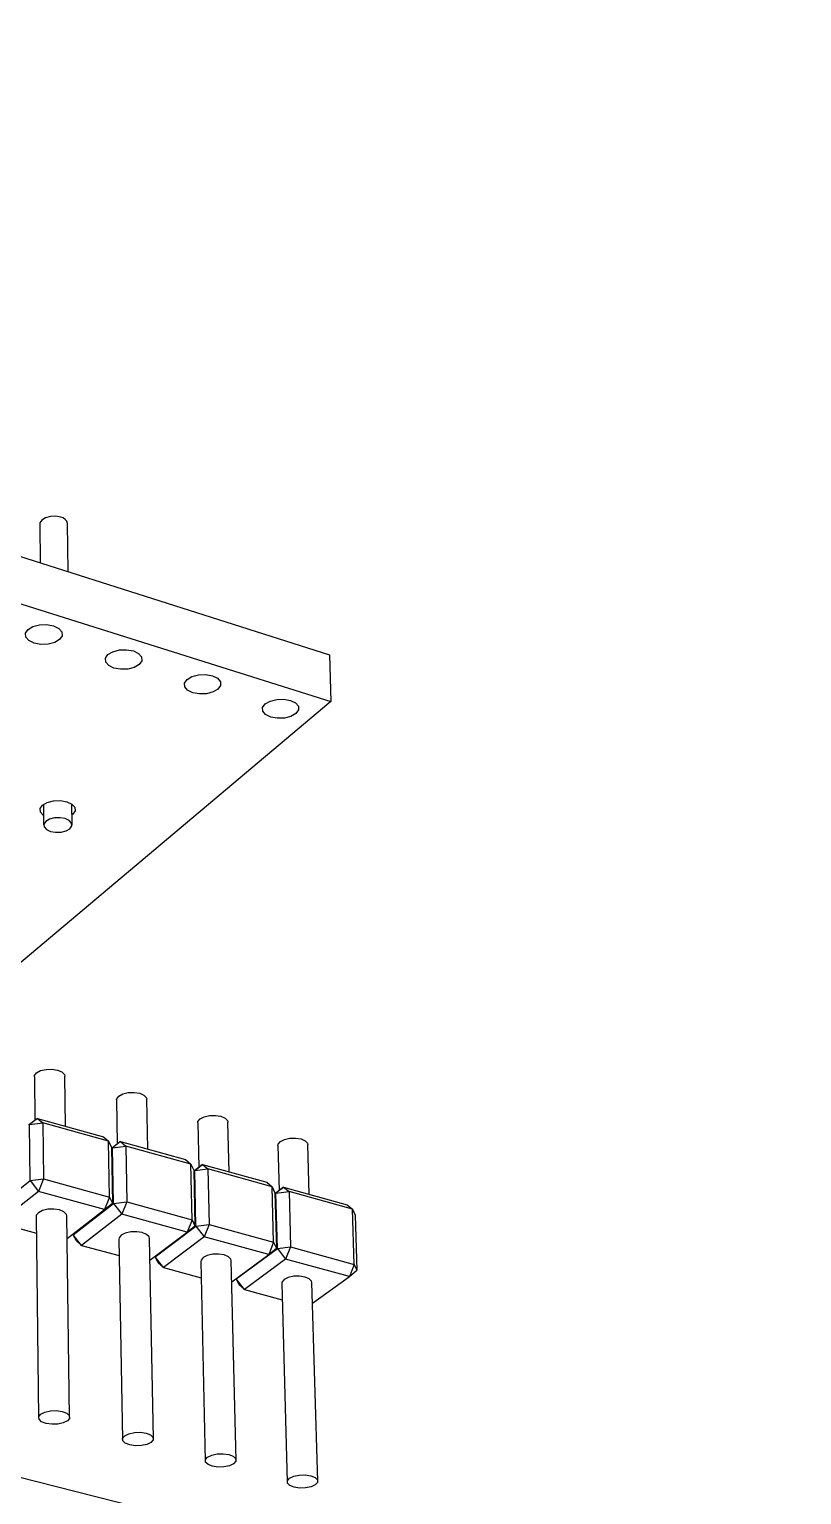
# Model space of a CAD drawing. Extents: x 0 to 191, y 0 to 179.
# Drawn here: x 118.1 to 147.4, y 120.8 to 176.5 of the extents above; entities that cross this region are included whole.
import ezdxf

# ---------------------------------------------------------------- set-up
doc = ezdxf.new("R2010")
doc.units = 0
doc.layers.get('0').update_dxf_attribs({"linetype": 'CONTINUOUS'})

msp = doc.modelspace()

# ---------------------------------------------------------------- linework, layer by layer
at = {"color": 7, "linetype": 'CONTINUOUS'}
for p, q in [((54.836, 176.509), (129.487, 152.724)), ((54.643, 174.561), (129.543, 150.949)), ((118.467, 157.692), (118.486, 156.229)), ((119.554, 155.889), (119.527, 157.713)), ((129.487, 152.724), (129.543, 150.949)), ((129.543, 150.949), (116.085, 139.641)), ((118.606, 147.038), (118.616, 146.245)), ((119.697, 146.264), (119.685, 147.057)), ((118.266, 136.685), (118.287, 135.025)), ((119.45, 134.804), (119.423, 136.703)), ((121.389, 135.801), (121.418, 134.125)), ((122.576, 133.932), (122.539, 135.827)), ((118.077, 134.866), (118.04, 134.836)), ((118.386, 135.1), (118.077, 134.866)), ((118.077, 134.866), (118.58, 134.931)), ((118.103, 132.732), (118.077, 134.866)), ((118.386, 135.1), (118.58, 134.931)), ((118.386, 135.1), (120.887, 134.403)), ((118.58, 134.931), (118.607, 132.797)), ((121.083, 134.233), (118.58, 134.931)), ((124.476, 134.928), (124.514, 133.237)), ((125.666, 133.07), (125.62, 134.96)), ((120.887, 134.403), (121.083, 134.233)), ((121.119, 132.107), (121.083, 134.233)), ((121.083, 134.233), (121.202, 133.996)), ((121.202, 133.996), (121.238, 131.873)), ((121.239, 133.986), (121.202, 133.957)), ((121.542, 134.22), (121.239, 133.986)), ((121.239, 133.986), (121.739, 134.05)), ((121.275, 131.862), (121.239, 133.986)), ((121.542, 134.22), (121.739, 134.05)), ((121.542, 134.22), (124.013, 133.531)), ((121.739, 134.05), (121.777, 131.926)), ((124.213, 133.361), (121.739, 134.05)), ((127.526, 134.065), (127.573, 132.363)), ((128.72, 132.219), (128.664, 134.103)), ((124.013, 133.531), (124.213, 133.361)), ((124.26, 131.244), (124.213, 133.361)), ((124.213, 133.361), (124.326, 133.127)), ((124.327, 133.094), (124.661, 133.351)), ((124.661, 133.351), (124.362, 133.117)), ((124.362, 133.117), (124.862, 133.18)), ((124.661, 133.351), (124.862, 133.18)), ((124.661, 133.351), (127.103, 132.67)), ((124.862, 133.18), (124.91, 131.066)), ((127.307, 132.499), (124.862, 133.18)), ((190.605, 103.005), (71.509, 133.128)), ((116.589, 131.532), (118.103, 132.732)), ((118.103, 132.732), (118.607, 132.797)), ((118.103, 132.732), (118.421, 132.322)), ((118.607, 132.797), (118.421, 132.322)), ((118.607, 132.797), (121.119, 132.107)), ((124.326, 133.127), (124.372, 131.013)), ((124.362, 133.117), (124.327, 133.089)), ((124.409, 131.003), (124.362, 133.117)), ((127.103, 132.67), (127.307, 132.499)), ((118.421, 132.322), (116.904, 131.125)), ((120.932, 131.635), (118.421, 132.322)), ((121.119, 132.107), (120.932, 131.635)), ((121.119, 132.107), (121.238, 131.873)), ((127.363, 130.392), (127.307, 132.499)), ((127.307, 132.499), (127.413, 132.268)), ((127.413, 132.268), (127.471, 130.163)), ((127.414, 132.244), (127.743, 132.491)), ((127.45, 132.258), (127.414, 132.231)), ((127.743, 132.491), (127.45, 132.258)), ((127.45, 132.258), (127.947, 132.32)), ((127.507, 130.153), (127.45, 132.258)), ((127.743, 132.491), (127.947, 132.32)), ((127.743, 132.491), (130.156, 131.818)), ((127.947, 132.32), (128.006, 130.215)), ((130.364, 131.647), (127.947, 132.32)), ((119.51, 130.532), (120.932, 131.635)), ((119.744, 130.676), (121.275, 131.862)), ((120.932, 131.635), (121.238, 131.873)), ((121.275, 131.862), (121.777, 131.926)), ((121.275, 131.862), (121.591, 131.454)), ((121.777, 131.926), (121.591, 131.454)), ((121.777, 131.926), (124.26, 131.244)), ((130.156, 131.818), (130.364, 131.647)), ((130.431, 129.549), (130.364, 131.647)), ((130.364, 131.647), (130.465, 131.418)), ((116.904, 131.125), (118.339, 130.736)), ((118.331, 131.371), (118.425, 123.72)), ((119.606, 123.737), (119.498, 131.389)), ((121.591, 131.454), (120.057, 130.271)), ((124.073, 130.775), (121.591, 131.454)), ((122.861, 129.83), (124.409, 131.003)), ((124.26, 131.244), (124.073, 130.775)), ((124.073, 130.775), (124.372, 131.013)), ((124.26, 131.244), (124.372, 131.013)), ((124.409, 131.003), (124.91, 131.066)), ((124.409, 131.003), (124.723, 130.597)), ((124.91, 131.066), (124.723, 130.597)), ((124.91, 131.066), (127.363, 130.392)), ((130.465, 131.418), (130.532, 129.323)), ((119.743, 130.713), (119.744, 130.676)), ((120.057, 130.271), (119.744, 130.676)), ((119.863, 130.446), (119.744, 130.676)), ((120.057, 130.271), (119.863, 130.446)), ((121.481, 130.511), (121.613, 122.895)), ((122.788, 122.919), (122.641, 130.536)), ((122.657, 129.703), (124.073, 130.775)), ((124.723, 130.597), (123.173, 129.428)), ((127.176, 129.926), (124.723, 130.597)), ((127.363, 130.392), (127.176, 129.926)), ((127.363, 130.392), (127.471, 130.163)), ((120.057, 130.271), (121.492, 129.883)), ((122.861, 129.857), (122.861, 129.83)), ((123.173, 129.428), (122.861, 129.83)), ((122.975, 129.603), (122.861, 129.83)), ((125.767, 128.882), (127.176, 129.926)), ((125.943, 128.994), (127.507, 130.153)), ((127.176, 129.926), (127.471, 130.163)), ((127.507, 130.153), (128.006, 130.215)), ((127.507, 130.153), (127.819, 129.75)), ((128.006, 130.215), (127.819, 129.75)), ((128.006, 130.215), (130.431, 129.549)), ((123.173, 129.428), (122.975, 129.603)), ((123.173, 129.428), (124.608, 129.039)), ((124.594, 129.662), (124.763, 122.081)), ((125.932, 122.11), (125.748, 129.692)), ((127.819, 129.75), (126.252, 128.594)), ((130.243, 129.086), (127.819, 129.75)), ((130.431, 129.549), (130.243, 129.086)), ((130.243, 129.086), (130.532, 129.323)), ((130.431, 129.549), (130.532, 129.323)), ((125.942, 129.012), (125.943, 128.994)), ((126.252, 128.594), (125.943, 128.994)), ((126.051, 128.77), (125.943, 128.994)), ((126.252, 128.594), (126.051, 128.77)), ((127.67, 128.822), (127.876, 121.276)), ((129.038, 121.311), (128.818, 128.859)), ((128.841, 128.07), (130.243, 129.086)), ((126.252, 128.594), (127.687, 128.206))]:
    msp.add_line(p, q, dxfattribs=at)
for points in [[(119.273, 157.957), (119.078, 157.994), (118.872, 157.986), (118.684, 157.934), (118.544, 157.848), (118.473, 157.739), (118.467, 157.692)], [(118.022, 153.687), (118.207, 153.799), (118.456, 153.866), (118.73, 153.876), (118.989, 153.829), (119.191, 153.731), (119.306, 153.598), (119.318, 153.451), (119.223, 153.31), (119.038, 153.199), (118.79, 153.133), (118.516, 153.122), (118.259, 153.169), (118.057, 153.266), (117.941, 153.398), (117.928, 153.546), (118.022, 153.687)], [(121.063, 152.733), (121.25, 152.844), (121.498, 152.91), (121.772, 152.92), (122.028, 152.873), (122.227, 152.777), (122.339, 152.646), (122.348, 152.499), (122.252, 152.361), (122.065, 152.25), (121.817, 152.185), (121.545, 152.175), (121.29, 152.221), (121.091, 152.317), (120.978, 152.448), (120.968, 152.594), (121.063, 152.733)], [(124.071, 151.79), (124.258, 151.9), (124.507, 151.965), (124.778, 151.975), (125.032, 151.929), (125.228, 151.833), (125.338, 151.703), (125.344, 151.559), (125.246, 151.422), (125.058, 151.313), (124.81, 151.248), (124.54, 151.238), (124.287, 151.284), (124.091, 151.379), (123.981, 151.508), (123.974, 151.653), (124.071, 151.79)], [(127.044, 150.858), (127.232, 150.966), (127.481, 151.03), (127.751, 151.04), (128.003, 150.995), (128.196, 150.9), (128.303, 150.772), (128.306, 150.629), (128.206, 150.494), (128.018, 150.386), (127.77, 150.322), (127.501, 150.312), (127.25, 150.357), (127.057, 150.451), (126.949, 150.579), (126.945, 150.722), (127.044, 150.858)], [(118.571, 147.011), (118.749, 147.114), (118.989, 147.175), (119.252, 147.185), (119.5, 147.141), (119.694, 147.051), (119.804, 146.929), (119.815, 146.793), (119.724, 146.663), (119.691, 146.638)], [(118.611, 146.618), (118.604, 146.623), (118.493, 146.745), (118.481, 146.881), (118.571, 147.011)], [(119.438, 146.496), (119.24, 146.531), (119.029, 146.524), (118.837, 146.475), (118.694, 146.392), (118.622, 146.289), (118.631, 146.18), (118.72, 146.083), (118.876, 146.012), (119.073, 145.977), (119.284, 145.985), (119.475, 146.033), (119.617, 146.115), (119.69, 146.218), (119.682, 146.327), (119.593, 146.425), (119.438, 146.496)], [(118.266, 136.685), (118.273, 136.729), (118.35, 136.833)], [(118.35, 136.833), (118.502, 136.916), (118.707, 136.965), (118.933, 136.973), (119.145, 136.938), (119.312, 136.865), (119.407, 136.767), (119.423, 136.703)], [(121.389, 135.801), (121.397, 135.848), (121.475, 135.951)], [(121.475, 135.951), (121.629, 136.033), (121.833, 136.082), (122.058, 136.089), (122.269, 136.055), (122.432, 135.983), (122.525, 135.886), (122.539, 135.827)], [(124.476, 134.928), (124.484, 134.978), (124.565, 135.08)], [(124.565, 135.08), (124.719, 135.161), (124.923, 135.208), (125.147, 135.216), (125.355, 135.182), (125.517, 135.111), (125.606, 135.015), (125.62, 134.96)], [(127.618, 134.218), (127.773, 134.298), (127.977, 134.346), (128.199, 134.353), (128.406, 134.319), (128.565, 134.25), (128.652, 134.155), (128.664, 134.103)], [(127.526, 134.065), (127.536, 134.118), (127.618, 134.218)], [(118.416, 131.515), (118.338, 131.414), (118.331, 131.371)], [(119.498, 131.389), (119.482, 131.451), (119.386, 131.547), (119.218, 131.617), (119.004, 131.651), (118.776, 131.643), (118.57, 131.596), (118.416, 131.515)], [(121.568, 130.657), (121.489, 130.557), (121.481, 130.511)], [(122.641, 130.536), (122.626, 130.594), (122.533, 130.688), (122.368, 130.757), (122.156, 130.791), (121.929, 130.784), (121.723, 130.737), (121.568, 130.657)], [(125.748, 129.692), (125.734, 129.746), (125.644, 129.84), (125.481, 129.908), (125.271, 129.942), (125.045, 129.934), (124.839, 129.888), (124.683, 129.809)], [(124.683, 129.809), (124.602, 129.71), (124.594, 129.662)], [(127.762, 128.971), (127.679, 128.873), (127.67, 128.822)], [(128.818, 128.859), (128.806, 128.909), (128.718, 129.001), (128.557, 129.069), (128.349, 129.102), (128.125, 129.095), (127.919, 129.049), (127.762, 128.971)], [(118.51, 123.858), (118.666, 123.935), (118.876, 123.981), (119.106, 123.988), (119.323, 123.956), (119.493, 123.888), (119.59, 123.797), (119.599, 123.695), (119.52, 123.598), (119.364, 123.521), (119.155, 123.476), (118.925, 123.468), (118.709, 123.501), (118.539, 123.568), (118.442, 123.659), (118.432, 123.761), (118.51, 123.858)], [(121.701, 123.035), (121.858, 123.112), (122.067, 123.157), (122.297, 123.164), (122.512, 123.132), (122.679, 123.065), (122.773, 122.975), (122.78, 122.874), (122.699, 122.778), (122.542, 122.702), (122.333, 122.657), (122.104, 122.65), (121.89, 122.682), (121.723, 122.748), (121.629, 122.839), (121.621, 122.939), (121.701, 123.035)], [(124.854, 122.222), (125.012, 122.298), (125.221, 122.342), (125.449, 122.349), (125.662, 122.317), (125.827, 122.252), (125.918, 122.162), (125.923, 122.063), (125.84, 121.968), (125.682, 121.893), (125.474, 121.849), (125.246, 121.842), (125.034, 121.874), (124.87, 121.939), (124.777, 122.028), (124.772, 122.128), (124.854, 122.222)], [(127.97, 121.419), (128.129, 121.493), (128.337, 121.537), (128.564, 121.544), (128.775, 121.513), (128.937, 121.448), (129.026, 121.36), (129.028, 121.261), (128.944, 121.168), (128.785, 121.094), (128.577, 121.05), (128.351, 121.043), (128.141, 121.074), (127.979, 121.139), (127.889, 121.227), (127.886, 121.325), (127.97, 121.419)]]:
    msp.add_lwpolyline(points, dxfattribs=at)
msp.add_arc((119.234, 157.662), 0.298, 9.8138, 82.4308, dxfattribs=at)

doc.saveas('drawing.dxf')
